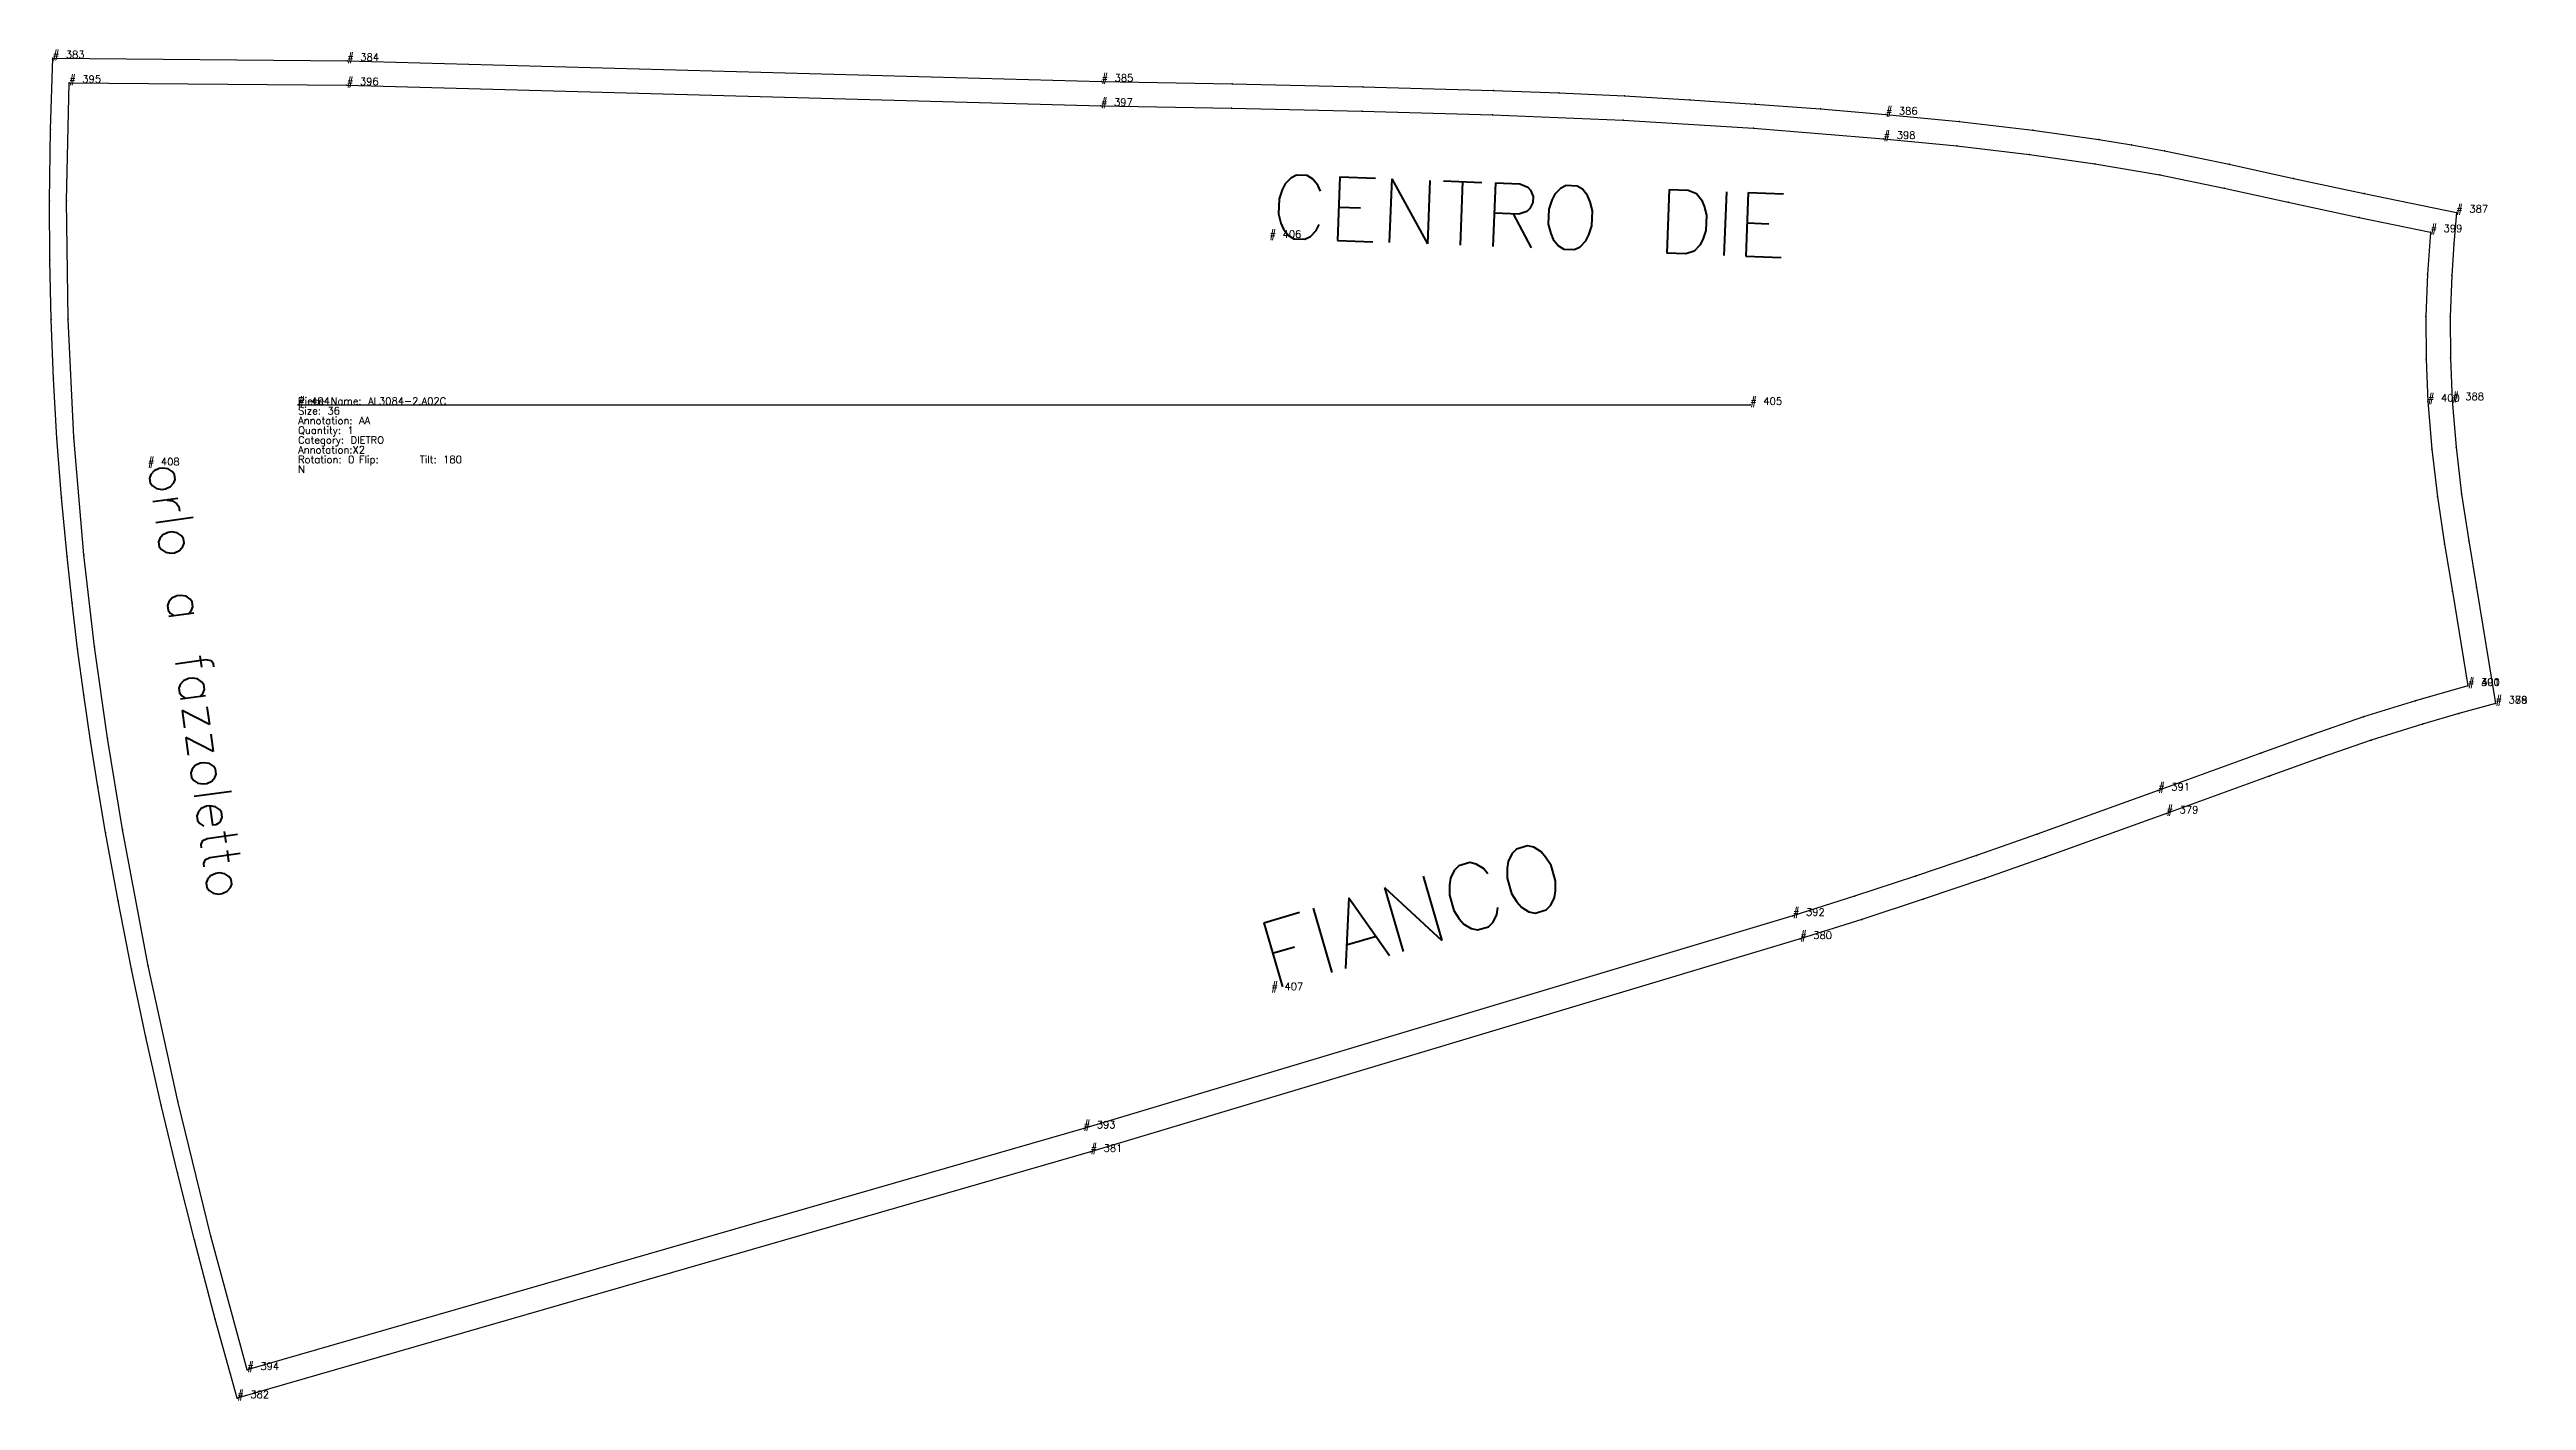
# Model space of a CAD drawing. Extents: x 0 to 9175, y -571 to 572.
# Drawn here: x 4370 to 5388, y -409 to 146 of the extents above; entities that cross this region are included whole.
import ezdxf

# ---------------------------------------------------------------- set-up
doc = ezdxf.new("R2010")
doc.units = 0
for name, color, linetype in [('1', 7, 'CONTINUOUS'), ('14', 7, 'CONTINUOUS'), ('15', 7, 'CONTINUOUS'), ('2', 1, 'CONTINUOUS'), ('3', 2, 'CONTINUOUS'), ('4', 3, 'CONTINUOUS'), ('7', 5, 'CONTINUOUS')]:
    doc.layers.add(name, color=color, linetype=linetype)
doc.styles.get("Standard").update_dxf_attribs({"font": 'txt', "bigfont": '   '})

# ---------------------------------------------------------------- blocks, each defined once
blk = doc.blocks.new('AL3084-2A02C')
at = {"layer": '1'}
blk.add_lwpolyline([(902.941, -122.739), (887.898, -126.867), (872.921, -131.228), (851.816, -137.827), (830.856, -145.071), (809.862, -152.671), (767.739, -167.943), (717.936, -185.915), (692.894, -194.693), (667.768, -203.257), (642.535, -211.541), (617.196, -219.555), (325.634, -306.998), (-24.968, -408.25), (-34.004, -375.888), (-42.598, -343.406), (-49.565, -315.678), (-56.2, -287.868), (-62.489, -259.97), (-68.413, -231.991), (-73.954, -203.933), (-79.086, -175.798), (-82.271, -156.981), (-85.252, -138.13), (-88.02, -119.248), (-90.565, -100.335), (-92.877, -81.38), (-94.944, -62.396), (-97.213, -38.098), (-99.061, -13.763), (-100.482, 10.61), (-101.464, 35.004), (-102.001, 59.413), (-102.119, 83.828), (-101.75, 113.13), (-100.817, 142.417), (20.207, 141.357), (330.123, 132.82), (383.755, 131.924), (437.463, 130.676), (491.196, 129.13), (518.09, 128.131), (544.974, 126.897), (571.859, 125.377), (598.728, 123.586), (625.566, 121.547), (652.382, 119.258), (682.599, 116.391), (712.782, 112.788), (739.868, 108.956), (753.394, 106.757), (766.88, 104.322), (793.513, 98.811), (819.87, 92.989), (849.019, 86.803), (886.829, 78.996), (885.742, 66.085), (884.943, 53.153), (884.349, 36.182), (884.401, 19.136), (885.108, 1.918), (886.779, -17.499), (889.018, -36.69), (891.897, -55.871), (895.104, -75.176), (902.941, -122.739)], close=True, dxfattribs=at)
at = {"layer": '14'}
blk.add_lwpolyline([(891.622, -115.548), (870.068, -121.643), (848.69, -128.327), (827.52, -135.643), (806.456, -143.269), (764.338, -158.539), (714.585, -176.493), (689.627, -185.241), (664.595, -193.774), (639.468, -202.023), (614.252, -209.999), (322.811, -297.405), (-20.866, -396.656), (-35.82, -341.655), (-49.38, -286.288), (-61.554, -230.59), (-72.192, -174.579), (-78.331, -137.077), (-83.621, -99.447), (-87.978, -61.699), (-92.075, -13.296), (-94.467, 35.224), (-95.118, 83.797), (-94.039, 132.357), (20.025, 131.359), (329.902, 122.823), (383.555, 121.926), (437.203, 120.679), (490.845, 119.136), (544.459, 116.91), (598.019, 113.61), (651.508, 109.296), (681.534, 106.447), (711.489, 102.872), (738.321, 99.075), (765.021, 94.495), (791.421, 89.032), (817.753, 83.216), (846.97, 77.015), (876.22, 70.975), (874.957, 53.615), (874.352, 36.216), (874.41, 18.74), (875.13, 1.283), (876.815, -18.318), (879.092, -37.858), (882.009, -57.312), (885.23, -76.722), (891.622, -115.548)], close=True, dxfattribs=at)
at = {"layer": '2'}
for p in [(-100.817, 142.417), (-94.039, 132.357), (20.207, 141.357), (330.123, 132.82), (20.025, 131.359), (329.902, 122.823), (652.382, 119.258), (651.508, 109.296), (886.829, 78.996), (876.22, 70.975), (0, 0), (596.723, 0), (875.13, 1.283), (885.108, 1.918), (891.622, -115.548), (891.622, -115.548), (902.941, -122.739), (902.941, -122.739), (764.338, -158.539), (767.739, -167.943), (614.252, -209.999), (617.196, -219.555), (322.811, -297.405), (325.634, -306.998), (-20.866, -396.656), (-24.968, -408.25)]:
    blk.add_point(p, dxfattribs=at)
at = {"layer": '3'}
for p in [(383.755, 131.924), (437.463, 130.676), (491.196, 129.13), (518.09, 128.131), (544.974, 126.897), (571.859, 125.377), (598.728, 123.586), (-101.75, 113.13), (383.555, 121.926), (437.203, 120.679), (490.845, 119.136), (544.459, 116.91), (598.019, 113.61), (625.566, 121.547), (682.599, 116.391), (712.782, 112.788), (681.534, 106.447), (711.489, 102.872), (739.868, 108.956), (753.394, 106.757), (766.88, 104.322), (738.321, 99.075), (765.021, 94.495), (793.513, 98.811), (819.87, 92.989), (-102.119, 83.828), (-95.118, 83.797), (791.421, 89.032), (817.753, 83.216), (849.019, 86.803), (846.97, 77.015), (885.742, 66.085), (-102.001, 59.413), (874.957, 53.615), (884.943, 53.153), (-101.464, 35.004), (-94.467, 35.224), (874.352, 36.216), (884.349, 36.182), (-100.482, 10.61), (874.41, 18.74), (884.401, 19.136), (-99.061, -13.763), (-92.075, -13.296), (876.815, -18.318), (886.779, -17.499), (-97.213, -38.098), (879.092, -37.858), (889.018, -36.69), (882.009, -57.312), (891.897, -55.871), (-94.944, -62.396), (-87.978, -61.699), (-92.877, -81.38), (885.23, -76.722), (895.104, -75.176), (-90.565, -100.335), (-83.621, -99.447), (-88.02, -119.248), (870.068, -121.643), (848.69, -128.327), (872.921, -131.228), (887.898, -126.867), (-85.252, -138.13), (-78.331, -137.077), (827.52, -135.643), (851.816, -137.827), (806.456, -143.269), (830.856, -145.071), (-82.271, -156.981), (809.862, -152.671), (-79.086, -175.798), (-72.192, -174.579), (714.585, -176.493), (689.627, -185.241), (717.936, -185.915), (639.468, -202.023), (664.595, -193.774), (667.768, -203.257), (692.894, -194.693), (-73.954, -203.933), (642.535, -211.541), (-68.413, -231.991), (-61.554, -230.59), (-62.489, -259.97), (-56.2, -287.868), (-49.38, -286.288), (-49.565, -315.678), (-42.598, -343.406), (-35.82, -341.655), (-34.004, -375.888)]:
    blk.add_point(p, dxfattribs=at)
at = {"layer": '4'}
for p in [(20.207, 141.357, 5), (330.123, 132.82, 5), (652.382, 119.258, 5), (885.108, 1.918, 5), (767.739, -167.943, 5), (617.196, -219.555, 5), (325.634, -306.998, 5)]:
    blk.add_point(p, dxfattribs=at)
at = {"layer": '7'}
blk.add_line((0, 0), (596.723, 0), dxfattribs=at)
at = {"layer": '1'}
for s, p in [('# 383', (-100.817, 142.417)), ('# 384', (20.207, 141.357)), ('# 385', (330.123, 132.82)), ('# 386', (652.382, 119.258)), ('# 387', (886.829, 78.996)), ('Piece Name: AL3084-2.A02C', (0, 0)), ('# 388', (885.108, 1.918)), ('Annotation: AA', (0, -8)), ('Size: 36', (0, -4)), ('Quantity: 1', (0, -12)), ('Annotation:X2', (0, -20)), ('Category: DIETRO', (0, -16)), ('Rotation: 0', (0, -24)), ('N', (0, -28)), ('Flip: ', (25, -24)), ('Tilt: 180', (50, -24)), ('# 378', (902.941, -122.739)), ('# 389', (902.941, -122.739)), ('# 379', (767.739, -167.943)), ('# 380', (617.196, -219.555)), ('# 381', (325.634, -306.998)), ('# 382', (-24.968, -408.25))]:
    blk.add_text(s, height=3, dxfattribs=at).set_placement(p)
at = {"layer": '14'}
for s, p in [('# 395', (-94.039, 132.357)), ('# 396', (20.025, 131.359)), ('# 397', (329.902, 122.823)), ('# 398', (651.508, 109.296)), ('# 399', (876.22, 70.975)), ('# 400', (875.13, 1.283)), ('# 390', (891.622, -115.548)), ('# 401', (891.622, -115.548)), ('# 391', (764.338, -158.539)), ('# 392', (614.252, -209.999)), ('# 393', (322.811, -297.405)), ('# 394', (-20.866, -396.656))]:
    blk.add_text(s, height=3, dxfattribs=at).set_placement(p)
at = {"layer": '15'}
for s, height, rotation, p in [('CENTRO DIE', 26.148, -2.206, (399.126, 68.595)), ('orlo a fazzoletto', 15.455, -82.039, (-61.748, -24.89)), ('FIANCO', 27.439, 16.255, (399.946, -240.554))]:
    blk.add_text(s, height=height, rotation=rotation, dxfattribs=at).set_placement(p)
for s, p in [('# 406', (399.126, 68.595)), ('# 408', (-61.748, -24.89)), ('# 407', (399.946, -240.554))]:
    blk.add_text(s, height=3, dxfattribs=at).set_placement(p)
at = {"layer": '7'}
for s, p in [('# 404', (0, 0)), ('# 405', (596.723, 0))]:
    blk.add_text(s, height=3, dxfattribs=at).set_placement(p)

msp = doc.modelspace()

# ---------------------------------------------------------------- block references
at = {"layer": '1'}
msp.add_blockref('AL3084-2A02C', (4471.894, 0), dxfattribs=at)

doc.saveas('drawing.dxf')
